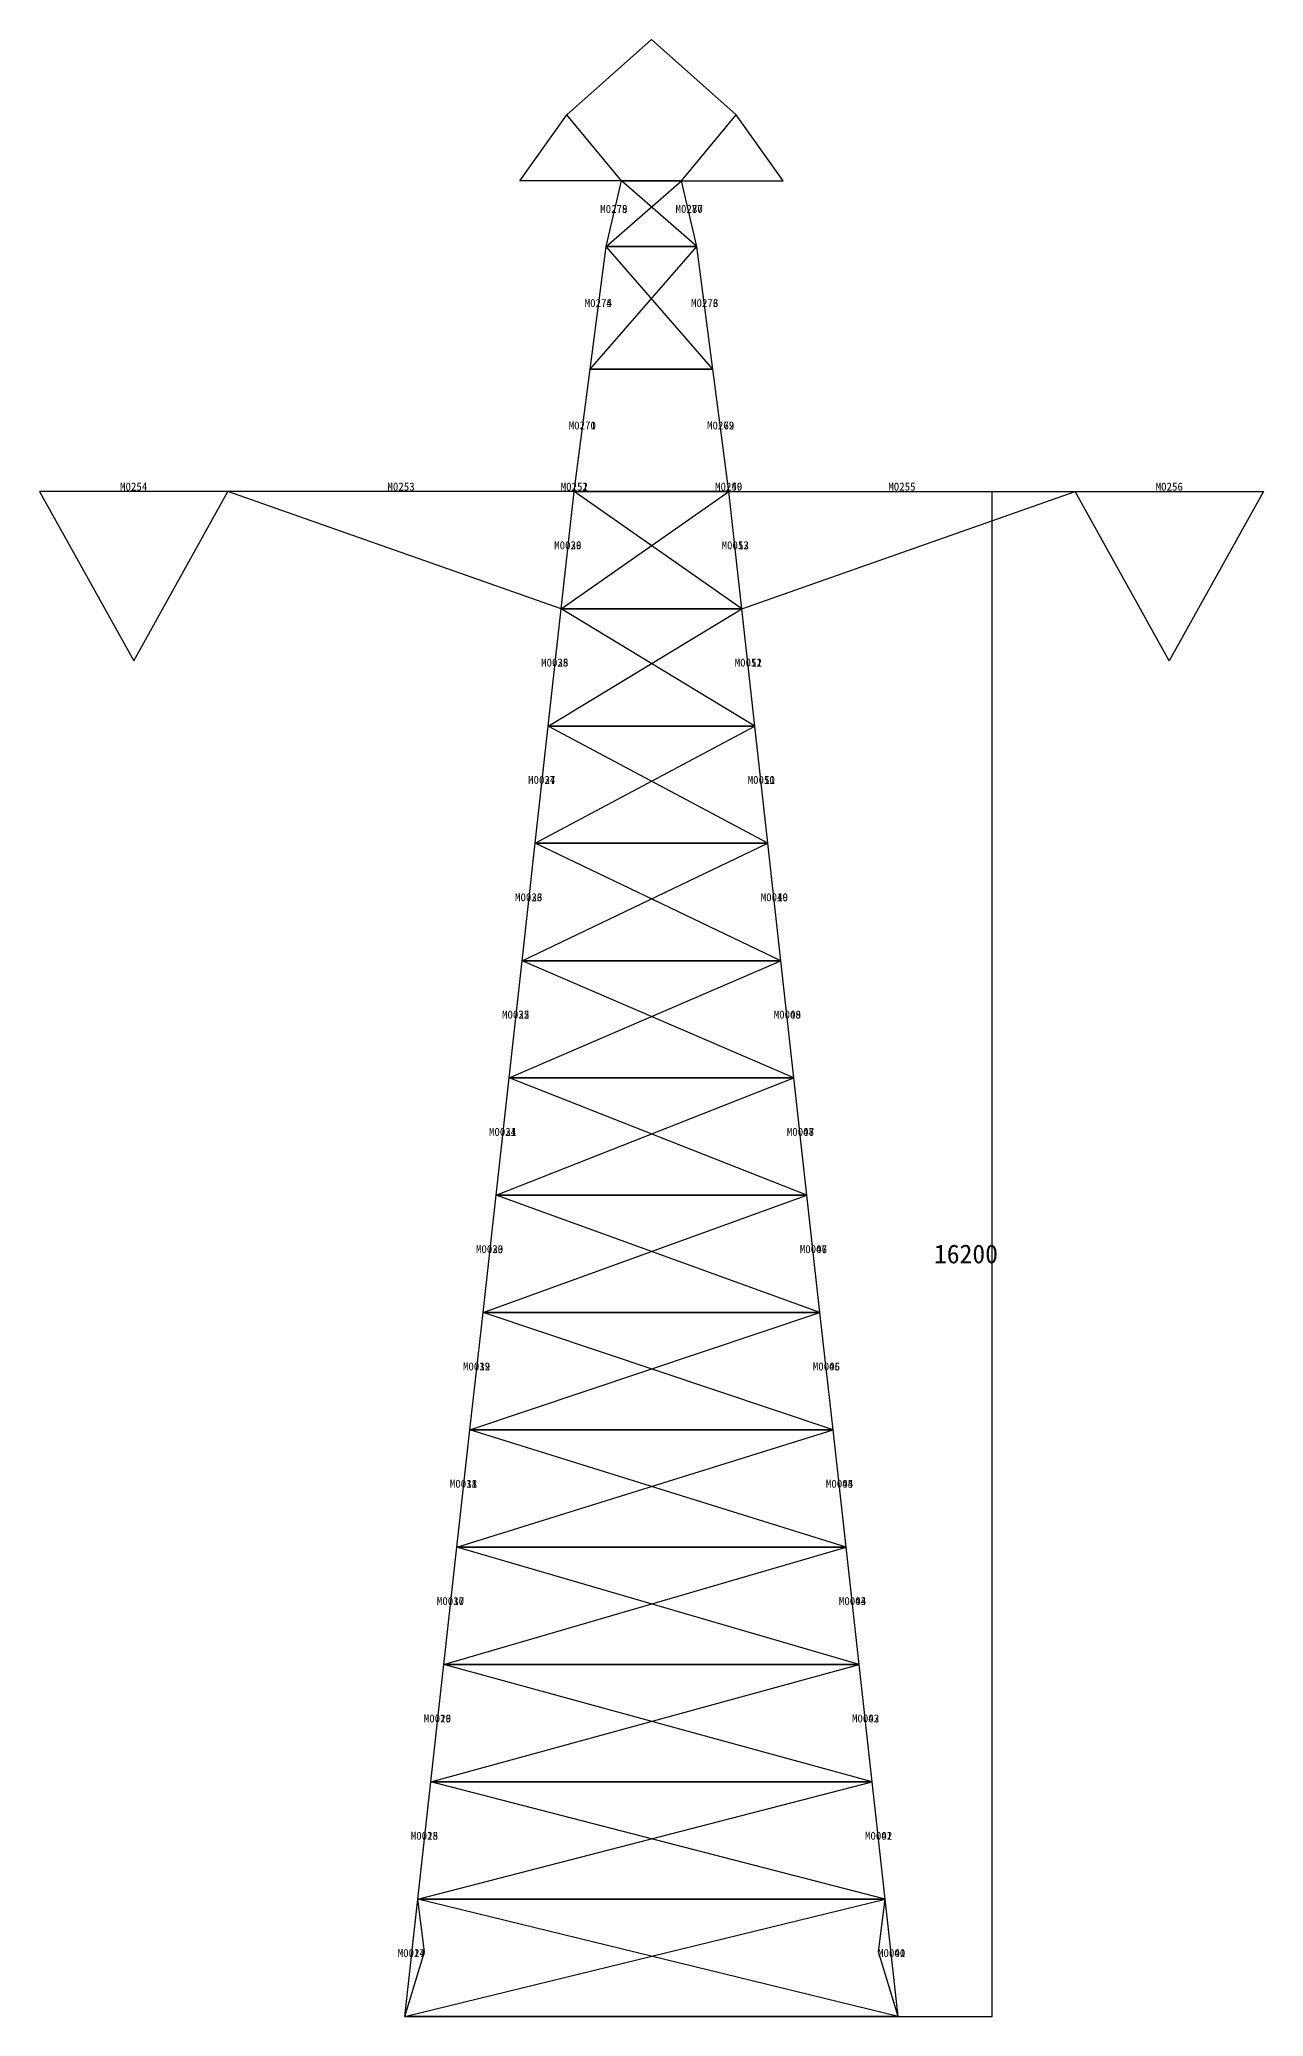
# Model space of a CAD drawing. Header units: millimetres. Extents: x -540 to 118000, y 2000 to 84000.
# Drawn here: x 65500 to 78500, y 38000 to 59000 of the extents above; entities that cross this region are included whole.
import ezdxf
from ezdxf.enums import TextEntityAlignment as Align

# ---------------------------------------------------------------- set-up
doc = ezdxf.new("R2010")
doc.units = ezdxf.units.MM
for name, color, linetype in [('CROSS', 6, 'Continuous'), ('DIAG', 5, 'Continuous'), ('DIM', 140, 'Continuous'), ('HEAD', 4, 'Continuous'), ('HORIZ', 3, 'Continuous'), ('KNEE', 30, 'Continuous'), ('LEG', 1, 'Continuous'), ('TEXT', 8, 'Continuous')]:
    doc.layers.add(name, color=color, linetype=linetype)

msp = doc.modelspace()

# ---------------------------------------------------------------- linework, layer by layer
at = {"layer": 'CROSS'}
for p, q in [((67500, 54200), (65500, 54200)), ((65500, 54200), (66500, 52400)), ((66500, 52400), (67500, 54200)), ((71180, 54200), (67500, 54200)), ((71180, 54200), (71180, 54200)), ((71180, 54200), (71180, 54200)), ((72820, 54200), (72820, 54200)), ((72820, 54200), (72820, 54200)), ((72820, 54200), (76500, 54200)), ((76500, 54200), (78500, 54200)), ((77500, 52400), (76500, 54200)), ((78500, 54200), (77500, 52400))]:
    msp.add_line(p, q, dxfattribs=at)
at = {"layer": 'DIAG'}
for p, q in [((71100, 58200), (72000, 59000)), ((72900, 58200), (72000, 59000)), ((70600, 57500), (71100, 58200)), ((71680, 57500), (71100, 58200)), ((72320, 57500), (72900, 58200)), ((73400, 57500), (72900, 58200)), ((71680, 57500), (70600, 57500)), ((71520, 56800), (72320, 57500)), ((71520, 56800), (71680, 57500)), ((71520, 56800), (71680, 57500)), ((71520, 56800), (72320, 57500)), ((72320, 57500), (71680, 57500)), ((71680, 57500), (71680, 57500)), ((71680, 57500), (72320, 57500)), ((72480, 56800), (71680, 57500)), ((72480, 56800), (71680, 57500)), ((72320, 57500), (72320, 57500)), ((72480, 56800), (72320, 57500)), ((72480, 56800), (72320, 57500)), ((72320, 57500), (73400, 57500)), ((71350, 55500), (72480, 56800)), ((71350, 55500), (71520, 56800)), ((71350, 55500), (71520, 56800)), ((71350, 55500), (72480, 56800)), ((72480, 56800), (71520, 56800)), ((71520, 56800), (71520, 56800)), ((71520, 56800), (72480, 56800)), ((72650, 55500), (71520, 56800)), ((72650, 55500), (71520, 56800)), ((72480, 56800), (72480, 56800)), ((72650, 55500), (72480, 56800)), ((72650, 55500), (72480, 56800)), ((72650, 55500), (71350, 55500)), ((71350, 55500), (71350, 55500)), ((71350, 55500), (72650, 55500)), ((72650, 55500), (72650, 55500)), ((67500, 54200), (65500, 54200)), ((71180, 54200), (65500, 54200)), ((71042, 52954), (67500, 54200)), ((71042, 52954), (67500, 54200)), ((71042, 52954), (72820, 54200)), ((71042, 52954), (71180, 54200)), ((71042, 52954), (71180, 54200)), ((71042, 52954), (72820, 54200)), ((72958, 52954), (71180, 54200)), ((72958, 52954), (71180, 54200)), ((72958, 52954), (72820, 54200)), ((72958, 52954), (72820, 54200)), ((72820, 54200), (78500, 54200)), ((72958, 52954), (76500, 54200)), ((72958, 52954), (76500, 54200)), ((76500, 54200), (78500, 54200)), ((70903, 51708), (72958, 52954)), ((70903, 51708), (71042, 52954)), ((70903, 51708), (71042, 52954)), ((70903, 51708), (72958, 52954)), ((73097, 51708), (71042, 52954)), ((73097, 51708), (71042, 52954)), ((73097, 51708), (72958, 52954)), ((73097, 51708), (72958, 52954)), ((70765, 50462), (73097, 51708)), ((70765, 50462), (70903, 51708)), ((70765, 50462), (70903, 51708)), ((70765, 50462), (73097, 51708)), ((73235, 50462), (70903, 51708)), ((73235, 50462), (70903, 51708)), ((73235, 50462), (73097, 51708)), ((73235, 50462), (73097, 51708)), ((70626, 49215), (73235, 50462)), ((70626, 49215), (70765, 50462)), ((70626, 49215), (70765, 50462)), ((70626, 49215), (73235, 50462)), ((73374, 49215), (70765, 50462)), ((73374, 49215), (70765, 50462)), ((73374, 49215), (73235, 50462)), ((73374, 49215), (73235, 50462)), ((70488, 47969), (73374, 49215)), ((70488, 47969), (70626, 49215)), ((70488, 47969), (70626, 49215)), ((70488, 47969), (73374, 49215)), ((73512, 47969), (70626, 49215)), ((73512, 47969), (70626, 49215)), ((73512, 47969), (73374, 49215)), ((73512, 47969), (73374, 49215)), ((70349, 46723), (73512, 47969)), ((70349, 46723), (70488, 47969)), ((70349, 46723), (70488, 47969)), ((70349, 46723), (73512, 47969)), ((73651, 46723), (70488, 47969)), ((73651, 46723), (70488, 47969)), ((73651, 46723), (73512, 47969)), ((73651, 46723), (73512, 47969)), ((70211, 45477), (73651, 46723)), ((70211, 45477), (70349, 46723)), ((70211, 45477), (70349, 46723)), ((70211, 45477), (73651, 46723)), ((73789, 45477), (70349, 46723)), ((73789, 45477), (70349, 46723)), ((73789, 45477), (73651, 46723)), ((73789, 45477), (73651, 46723)), ((70072, 44231), (73789, 45477)), ((70072, 44231), (70211, 45477)), ((70072, 44231), (70211, 45477)), ((70072, 44231), (73789, 45477)), ((73928, 44231), (70211, 45477)), ((73928, 44231), (70211, 45477)), ((73928, 44231), (73789, 45477)), ((73928, 44231), (73789, 45477)), ((69934, 42985), (73928, 44231)), ((69934, 42985), (70072, 44231)), ((69934, 42985), (70072, 44231)), ((69934, 42985), (73928, 44231)), ((74066, 42985), (70072, 44231)), ((74066, 42985), (70072, 44231)), ((74066, 42985), (73928, 44231)), ((74066, 42985), (73928, 44231)), ((69795, 41738), (74066, 42985)), ((69795, 41738), (69934, 42985)), ((69795, 41738), (69934, 42985)), ((69795, 41738), (74066, 42985)), ((74205, 41738), (69934, 42985)), ((74205, 41738), (69934, 42985)), ((74205, 41738), (74066, 42985)), ((74205, 41738), (74066, 42985)), ((69657, 40492), (74205, 41738)), ((69657, 40492), (69795, 41738)), ((69657, 40492), (69795, 41738)), ((69657, 40492), (74205, 41738)), ((74343, 40492), (69795, 41738)), ((74343, 40492), (69795, 41738)), ((74343, 40492), (74205, 41738)), ((74343, 40492), (74205, 41738)), ((69518, 39246), (74343, 40492)), ((69518, 39246), (69657, 40492)), ((69518, 39246), (69657, 40492)), ((69518, 39246), (74343, 40492)), ((74482, 39246), (69657, 40492)), ((74482, 39246), (69657, 40492)), ((74482, 39246), (74343, 40492)), ((74482, 39246), (74343, 40492)), ((69380, 38000), (74482, 39246)), ((69380, 38000), (69518, 39246)), ((69380, 38000), (69518, 39246)), ((69380, 38000), (74482, 39246)), ((74620, 38000), (69518, 39246)), ((74620, 38000), (69518, 39246)), ((74620, 38000), (74482, 39246)), ((74620, 38000), (74482, 39246))]:
    msp.add_line(p, q, dxfattribs=at)
at = {"layer": 'DIM'}
for p, q in [((74620, 54200), (75620, 54200)), ((75620, 38000), (75620, 54200)), ((74620, 38000), (75620, 38000))]:
    msp.add_line(p, q, dxfattribs=at)
at = {"layer": 'HEAD'}
for p, q in [((71520, 56800), (71680, 57500)), ((71520, 56800), (71680, 57500)), ((72480, 56800), (72320, 57500)), ((72480, 56800), (72320, 57500)), ((71350, 55500), (71520, 56800)), ((71350, 55500), (71520, 56800)), ((72650, 55500), (72480, 56800)), ((72650, 55500), (72480, 56800)), ((71180, 54200), (71350, 55500)), ((71180, 54200), (71350, 55500)), ((72820, 54200), (72650, 55500)), ((72820, 54200), (72650, 55500))]:
    msp.add_line(p, q, dxfattribs=at)
at = {"layer": 'HORIZ'}
for p, q in [((72820, 54200), (71180, 54200)), ((71180, 54200), (71180, 54200)), ((71180, 54200), (72820, 54200)), ((72820, 54200), (71180, 54200)), ((71180, 54200), (72820, 54200)), ((72820, 54200), (72820, 54200)), ((72958, 52954), (71042, 52954)), ((71042, 52954), (71042, 52954)), ((71042, 52954), (72958, 52954)), ((72958, 52954), (71042, 52954)), ((71042, 52954), (72958, 52954)), ((72958, 52954), (72958, 52954)), ((73097, 51708), (70903, 51708)), ((70903, 51708), (70903, 51708)), ((70903, 51708), (73097, 51708)), ((73097, 51708), (70903, 51708)), ((70903, 51708), (73097, 51708)), ((73097, 51708), (73097, 51708)), ((73235, 50462), (70765, 50462)), ((70765, 50462), (70765, 50462)), ((70765, 50462), (73235, 50462)), ((73235, 50462), (70765, 50462)), ((70765, 50462), (73235, 50462)), ((73235, 50462), (73235, 50462)), ((73374, 49215), (70626, 49215)), ((70626, 49215), (70626, 49215)), ((70626, 49215), (73374, 49215)), ((73374, 49215), (70626, 49215)), ((70626, 49215), (73374, 49215)), ((73374, 49215), (73374, 49215)), ((73512, 47969), (70488, 47969)), ((70488, 47969), (70488, 47969)), ((70488, 47969), (73512, 47969)), ((73512, 47969), (70488, 47969)), ((70488, 47969), (73512, 47969)), ((73512, 47969), (73512, 47969)), ((73651, 46723), (70349, 46723)), ((70349, 46723), (70349, 46723)), ((70349, 46723), (73651, 46723)), ((73651, 46723), (70349, 46723)), ((70349, 46723), (73651, 46723)), ((73651, 46723), (73651, 46723)), ((73789, 45477), (70211, 45477)), ((70211, 45477), (70211, 45477)), ((70211, 45477), (73789, 45477)), ((73789, 45477), (70211, 45477)), ((70211, 45477), (73789, 45477)), ((73789, 45477), (73789, 45477)), ((73928, 44231), (70072, 44231)), ((70072, 44231), (70072, 44231)), ((70072, 44231), (73928, 44231)), ((73928, 44231), (70072, 44231)), ((70072, 44231), (73928, 44231)), ((73928, 44231), (73928, 44231)), ((74066, 42985), (69934, 42985)), ((69934, 42985), (69934, 42985)), ((69934, 42985), (74066, 42985)), ((74066, 42985), (69934, 42985)), ((69934, 42985), (74066, 42985)), ((74066, 42985), (74066, 42985)), ((74205, 41738), (69795, 41738)), ((69795, 41738), (69795, 41738)), ((69795, 41738), (74205, 41738)), ((74205, 41738), (69795, 41738)), ((69795, 41738), (74205, 41738)), ((74205, 41738), (74205, 41738)), ((74343, 40492), (69657, 40492)), ((69657, 40492), (69657, 40492)), ((69657, 40492), (74343, 40492)), ((74343, 40492), (69657, 40492)), ((69657, 40492), (74343, 40492)), ((74343, 40492), (74343, 40492)), ((74482, 39246), (69518, 39246)), ((69518, 39246), (69518, 39246)), ((69518, 39246), (74482, 39246)), ((74482, 39246), (69518, 39246)), ((69518, 39246), (74482, 39246)), ((74482, 39246), (74482, 39246)), ((74620, 38000), (69380, 38000)), ((69380, 38000), (69380, 38000)), ((69380, 38000), (74620, 38000)), ((74620, 38000), (69380, 38000)), ((69380, 38000), (74620, 38000)), ((74620, 38000), (74620, 38000))]:
    msp.add_line(p, q, dxfattribs=at)
at = {"layer": 'KNEE'}
for p, q in [((69590, 38685), (69518, 39246)), ((69590, 38685), (69518, 39246)), ((74410, 38685), (74482, 39246)), ((74410, 38685), (74482, 39246)), ((69380, 38000), (69590, 38685)), ((69380, 38000), (69590, 38685)), ((74620, 38000), (74410, 38685)), ((74620, 38000), (74410, 38685))]:
    msp.add_line(p, q, dxfattribs=at)
at = {"layer": 'LEG'}
for p, q in [((71042, 52954), (71180, 54200)), ((71042, 52954), (71180, 54200)), ((72958, 52954), (72820, 54200)), ((72958, 52954), (72820, 54200)), ((70903, 51708), (71042, 52954)), ((70903, 51708), (71042, 52954)), ((73097, 51708), (72958, 52954)), ((73097, 51708), (72958, 52954)), ((70765, 50462), (70903, 51708)), ((70765, 50462), (70903, 51708)), ((73235, 50462), (73097, 51708)), ((73235, 50462), (73097, 51708)), ((70626, 49215), (70765, 50462)), ((70626, 49215), (70765, 50462)), ((73374, 49215), (73235, 50462)), ((73374, 49215), (73235, 50462)), ((70488, 47969), (70626, 49215)), ((70488, 47969), (70626, 49215)), ((73512, 47969), (73374, 49215)), ((73512, 47969), (73374, 49215)), ((70349, 46723), (70488, 47969)), ((70349, 46723), (70488, 47969)), ((73651, 46723), (73512, 47969)), ((73651, 46723), (73512, 47969)), ((70211, 45477), (70349, 46723)), ((70211, 45477), (70349, 46723)), ((73789, 45477), (73651, 46723)), ((73789, 45477), (73651, 46723)), ((70072, 44231), (70211, 45477)), ((70072, 44231), (70211, 45477)), ((73928, 44231), (73789, 45477)), ((73928, 44231), (73789, 45477)), ((69934, 42985), (70072, 44231)), ((69934, 42985), (70072, 44231)), ((74066, 42985), (73928, 44231)), ((74066, 42985), (73928, 44231)), ((69795, 41738), (69934, 42985)), ((69795, 41738), (69934, 42985)), ((74205, 41738), (74066, 42985)), ((74205, 41738), (74066, 42985)), ((69657, 40492), (69795, 41738)), ((69657, 40492), (69795, 41738)), ((74343, 40492), (74205, 41738)), ((74343, 40492), (74205, 41738)), ((69518, 39246), (69657, 40492)), ((69518, 39246), (69657, 40492)), ((74482, 39246), (74343, 40492)), ((74482, 39246), (74343, 40492)), ((69380, 38000), (69518, 39246)), ((69380, 38000), (69518, 39246)), ((74620, 38000), (74482, 39246)), ((74620, 38000), (74482, 39246))]:
    msp.add_line(p, q, dxfattribs=at)

# ---------------------------------------------------------------- texts
at = {"layer": 'DIM'}
msp.add_text('16200', height=200, dxfattribs=at).set_placement((75340, 46100), align=Align.MIDDLE_CENTER)
at = {"layer": 'TEXT'}
for s, p in [('M0278', (71600, 57201)), ('M0279', (71600, 57201)), ('M0277', (72400, 57201)), ('M0280', (72400, 57201)), ('M0274', (71435, 56201)), ('M0275', (71435, 56201)), ('M0273', (72565, 56201)), ('M0276', (72565, 56201)), ('M0270', (71265, 54901)), ('M0271', (71265, 54901)), ('M0269', (72735, 54901)), ('M0272', (72735, 54901)), ('M0254', (66500, 54251)), ('M0253', (69340, 54251)), ('M0251', (71180, 54251)), ('M0252', (71180, 54251)), ('M0249', (72820, 54251)), ('M0250', (72820, 54251)), ('M0255', (74660, 54251)), ('M0256', (77500, 54251)), ('M0026', (71111, 53628)), ('M0039', (71111, 53628)), ('M0013', (72889, 53628)), ('M0052', (72889, 53628)), ('M0025', (70972, 52382)), ('M0038', (70972, 52382)), ('M0012', (73028, 52382)), ('M0051', (73028, 52382)), ('M0024', (70834, 51136)), ('M0037', (70834, 51136)), ('M0011', (73166, 51136)), ('M0050', (73166, 51136)), ('M0023', (70695, 49889)), ('M0036', (70695, 49889)), ('M0010', (73305, 49889)), ('M0049', (73305, 49889)), ('M0022', (70557, 48643)), ('M0035', (70557, 48643)), ('M0009', (73443, 48643)), ('M0048', (73443, 48643)), ('M0021', (70418, 47397)), ('M0034', (70418, 47397)), ('M0008', (73582, 47397)), ('M0047', (73582, 47397)), ('M0020', (70280, 46151)), ('M0033', (70280, 46151)), ('M0007', (73720, 46151)), ('M0046', (73720, 46151)), ('M0019', (70142, 44905)), ('M0032', (70142, 44905)), ('M0006', (73858, 44905)), ('M0045', (73858, 44905)), ('M0018', (70003, 43659)), ('M0031', (70003, 43659)), ('M0005', (73997, 43659)), ('M0044', (73997, 43659)), ('M0017', (69865, 42413)), ('M0030', (69865, 42413)), ('M0004', (74135, 42413)), ('M0043', (74135, 42413)), ('M0016', (69726, 41166)), ('M0029', (69726, 41166)), ('M0003', (74274, 41166)), ('M0042', (74274, 41166)), ('M0015', (69588, 39920)), ('M0028', (69588, 39920)), ('M0002', (74412, 39920)), ('M0041', (74412, 39920)), ('M0014', (69449, 38674)), ('M0027', (69449, 38674)), ('M0001', (74551, 38674)), ('M0040', (74551, 38674))]:
    msp.add_text(s, height=85, dxfattribs=at).set_placement(p, align=Align.MIDDLE_CENTER)

doc.saveas('drawing.dxf')
